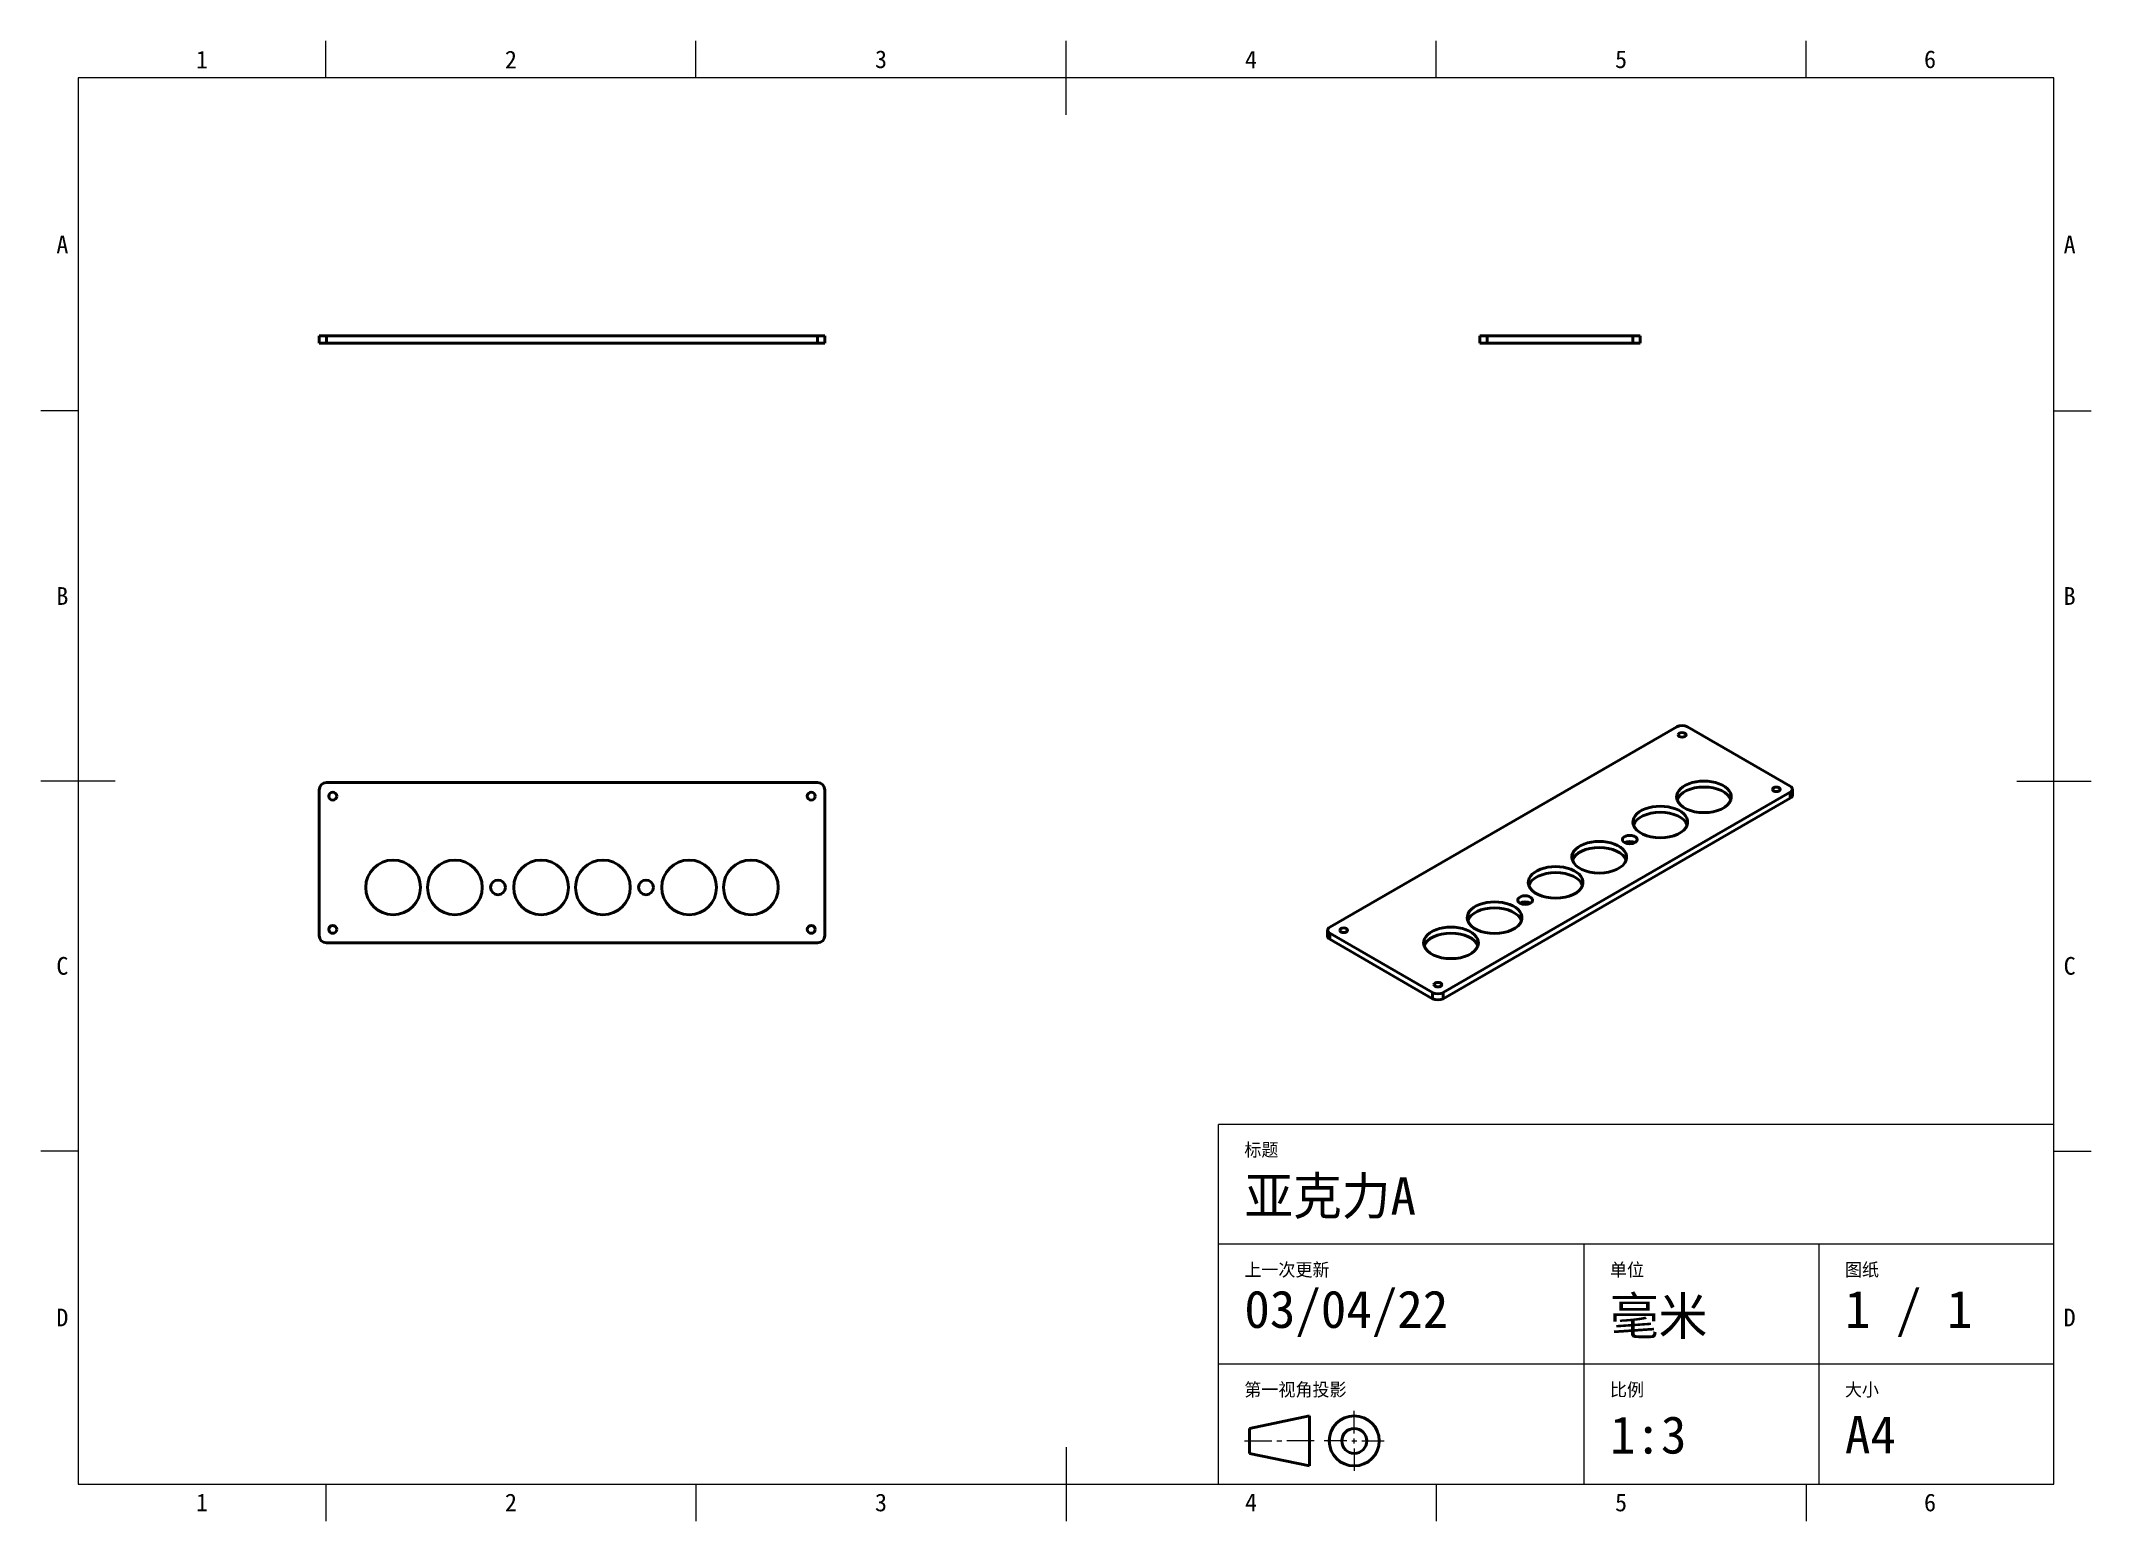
# Model space of a CAD drawing. Header units: millimetres. Extents: x 15 to 292, y 5 to 205.
import ezdxf

# ---------------------------------------------------------------- set-up
doc = ezdxf.new("R2010")
doc.units = ezdxf.units.MM
doc.layers.add('几何', color=7, linetype='Continuous')
doc.layers.add('边界', color=7, linetype='Continuous')
doc.styles.add('Shapr0', font='txt', dxfattribs={"height": 2.3925})
doc.styles.add('Shapr1', font='txt', dxfattribs={"height": 2.3925})

msp = doc.modelspace()

# ---------------------------------------------------------------- linework, layer by layer
at = {"layer": '几何', "linetype": 'Continuous', "lineweight": 40}
for p, q in [((52.58, 165.15), (53.58, 165.15)), ((52.58, 165.15), (52.58, 164.15)), ((52.58, 164.15), (53.58, 164.15)), ((119.92, 165.15), (53.58, 165.15)), ((53.58, 165.15), (53.58, 164.15)), ((119.92, 164.15), (53.58, 164.15)), ((119.92, 165.15), (120.92, 165.15)), ((119.92, 165.15), (119.92, 164.15)), ((119.92, 164.15), (120.92, 164.15)), ((120.92, 165.15), (120.92, 164.15)), ((209.42, 165.15), (210.42, 165.15)), ((209.42, 165.15), (209.42, 164.15)), ((209.42, 164.15), (210.42, 164.15)), ((230.08, 165.15), (210.42, 165.15)), ((210.42, 165.15), (210.42, 164.15)), ((230.08, 164.15), (210.42, 164.15)), ((230.08, 165.15), (231.08, 165.15)), ((230.08, 165.15), (230.08, 164.15)), ((230.08, 164.15), (231.08, 164.15)), ((231.08, 165.15), (231.08, 164.15)), ((189.14, 85.24), (236.04, 112.32)), ((251.36, 104.29), (237.46, 112.32)), ((52.58, 84.12), (52.58, 103.78)), ((53.58, 104.78), (119.92, 104.78)), ((120.92, 84.12), (120.92, 103.78)), ((251.36, 103.48), (204.46, 76.4)), ((251.36, 102.66), (204.46, 75.58)), ((251.36, 103.48), (251.36, 102.66)), ((251.66, 103.07), (251.66, 103.88)), ((119.92, 83.12), (53.58, 83.12)), ((188.84, 84.83), (188.84, 84.02)), ((189.14, 84.42), (189.14, 83.61)), ((203.04, 76.4), (189.14, 84.42)), ((203.04, 75.58), (189.14, 83.61)), ((203.04, 76.4), (203.04, 75.58)), ((204.46, 76.4), (204.46, 75.58))]:
    msp.add_line(p, q, dxfattribs=at)
for centre, radius in [((54.42, 102.95), 0.533), ((119.08, 102.95), 0.533), ((62.58, 90.62), 3.7), ((70.92, 90.62), 3.7), ((82.58, 90.62), 3.7), ((90.92, 90.62), 3.7), ((102.58, 90.62), 3.7), ((110.92, 90.62), 3.7), ((76.75, 90.62), 1), ((96.75, 90.62), 1), ((54.42, 84.95), 0.533), ((119.08, 84.95), 0.533)]:
    msp.add_circle(centre, radius, dxfattribs=at)
for centre, start, end in [((53.58, 103.78), 90, 180), ((119.92, 103.78), 0, 90), ((53.58, 84.12), 180, 270), ((119.92, 84.12), 270, 0)]:
    msp.add_arc(centre, 1, start, end, dxfattribs=at)
for centre, major_axis, start_param, end_param in [((236.75, 111.91), (-1, 0), 3.926991, 5.497787), ((239.7, 102.86), (-3.7, 0), 2.9493, 6.475478), ((239.7, 102.05), (-3.7, 0), 3.333885, 6.090893), ((250.66, 103.88), (-1, 0), 3.141593, 3.926991), ((250.66, 103.88), (-1, 0), 2.356194, 3.141593), ((250.66, 103.07), (-1, 0), 2.356194, 3.141593), ((233.8, 99.46), (-3.7, 0), 2.9493, 6.475478), ((233.8, 98.64), (-3.7, 0), 3.333885, 6.090893), ((239.7, 102.86), (-3.7, 0), 0.192293, 2.9493), ((225.55, 94.7), (-3.7, 0), 2.9493, 6.475478), ((229.68, 97.08), (-1, 0), 2.356194, 7.068583), ((233.8, 99.46), (-3.7, 0), 0.192293, 2.9493), ((225.55, 93.88), (-3.7, 0), 3.333885, 6.090893), ((225.55, 94.7), (-3.7, 0), 0.192293, 2.9493), ((229.68, 96.26), (-1, 0), 3.926991, 5.497787), ((229.68, 97.08), (-1, 0), 0.785398, 2.356194), ((219.66, 91.3), (-3.7, 0), 2.9493, 6.475478), ((219.66, 90.48), (-3.7, 0), 3.333885, 6.090893), ((211.41, 86.53), (-3.7, 0), 2.9493, 6.475478), ((215.54, 88.91), (-1, 0), 2.356194, 7.068583), ((215.54, 88.1), (-1, 0), 3.926991, 5.497787), ((219.66, 91.3), (-3.7, 0), 0.192293, 2.9493), ((211.41, 85.72), (-3.7, 0), 3.333885, 6.090893), ((211.41, 86.53), (-3.7, 0), 0.192293, 2.9493), ((215.54, 88.91), (-1, 0), 0.785398, 2.356194), ((189.84, 84.83), (-1, 0), 5.497787, 6.283185), ((189.84, 84.83), (-1, 0), 0, 0.785398), ((189.84, 84.02), (-1, 0), 0, 0.785398), ((205.52, 83.13), (-3.7, 0), 2.9493, 6.475478), ((205.52, 82.31), (-3.7, 0), 3.333885, 6.090893), ((205.52, 83.13), (-3.7, 0), 0.192293, 2.9493), ((203.75, 76.8), (-1, 0), 0.785398, 2.356194), ((203.75, 75.99), (-1, 0), 0.785398, 2.356194)]:
    msp.add_ellipse(centre, major_axis=major_axis, ratio=0.57735, start_param=start_param, end_param=end_param, dxfattribs=at)
for centre in [(236.75, 111.23), (249.48, 103.88), (191.02, 84.83), (203.75, 77.48)]:
    msp.add_ellipse(centre, major_axis=(-0.533, 0), ratio=0.57735, dxfattribs=at)
at = {"layer": '边界', "linetype": 'Continuous', "lineweight": 15}
for p, q in [((53.5, 200), (53.5, 205)), ((103.5, 200), (103.5, 205)), ((153.5, 195), (153.5, 205)), ((203.5, 200), (203.5, 205)), ((253.5, 200), (253.5, 205)), ((287, 200), (20, 200)), ((20, 200), (20, 10)), ((287, 10), (287, 200)), ((20, 155), (15, 155)), ((287, 155), (292, 155)), ((25, 105), (15, 105)), ((282, 105), (292, 105)), ((287, 58.6), (174.1, 58.6)), ((174.1, 10), (174.1, 58.6)), ((20, 55), (15, 55)), ((287, 55), (292, 55)), ((287, 42.4), (174.1, 42.4)), ((223.5, 10), (223.5, 42.4)), ((255.25, 10), (255.25, 42.4)), ((287, 26.2), (174.1, 26.2)), ((192.45, 16.84), (192.45, 19.88)), ((153.5, 15), (153.5, 5)), ((177.6, 15.82), (181.31, 15.82)), ((181.99, 15.82), (182.66, 15.82)), ((187.05, 15.82), (183.34, 15.82)), ((191.44, 15.82), (188.4, 15.82)), ((192.11, 15.82), (192.79, 15.82)), ((192.45, 15.49), (192.45, 16.16)), ((192.45, 14.81), (192.45, 11.77)), ((193.46, 15.82), (196.5, 15.82)), ((20, 10), (287, 10)), ((53.5, 10), (53.5, 5)), ((103.5, 10), (103.5, 5)), ((203.5, 10), (203.5, 5)), ((253.5, 10), (253.5, 5))]:
    msp.add_line(p, q, dxfattribs=at)
at = {"layer": '边界', "linetype": 'Continuous', "lineweight": 40}
for p, q in [((178.28, 17.51), (186.38, 19.2)), ((178.28, 17.51), (178.28, 14.14)), ((186.38, 19.2), (186.38, 12.45)), ((178.28, 14.14), (186.38, 12.45))]:
    msp.add_line(p, q, dxfattribs=at)
for radius in [3.38, 1.69]:
    msp.add_circle((192.45, 15.82), radius, dxfattribs=at)

# ---------------------------------------------------------------- texts
at = {"layer": '边界', "linetype": 'Continuous', "lineweight": 15, "char_height": 2.39, "width": 2.3925, "style": 'Shapr0'}
for s, insert, attachment_point in [('1', (36.75, 201.3), 8), ('2', (78.5, 201.3), 8), ('3', (128.5, 201.3), 8), ('4', (178.5, 201.3), 8), ('5', (228.5, 201.3), 8), ('6', (270.25, 201.3), 8), ('A', (18.7, 177.5), 6), ('A', (288.3, 177.5), 4), ('B', (18.7, 130), 6), ('B', (288.3, 130), 4), ('C', (18.7, 80), 6), ('C', (288.3, 80), 4), ('D', (18.7, 32.5), 6), ('D', (288.3, 32.5), 4), ('1', (36.75, 8.7), 2), ('2', (78.5, 8.7), 2), ('3', (128.5, 8.7), 2), ('4', (178.5, 8.7), 2), ('5', (228.5, 8.7), 2), ('6', (270.25, 8.7), 2)]:
    msp.add_mtext(s, dxfattribs=dict(at, insert=insert, attachment_point=attachment_point))
at = {"layer": '边界', "linetype": 'Continuous', "lineweight": 15, "attachment_point": 7, "style": 'Shapr1'}
for s, insert, char_height in [('标题', (177.6, 54.08), 1.77), ('亚克力A', (177.6, 45.81), 5.063), ('上一次更新', (177.6, 37.87), 1.77), ('单位', (227, 37.87), 1.77), ('图纸', (258.75, 37.88), 1.77), ('03/04/22', (177.6, 29.86), 5.063), ('毫米', (227, 29.61), 5.063), ('1 / 1', (258.75, 29.86), 5.063), ('第一视角投影', (177.6, 21.66), 1.77), ('比例', (227, 21.67), 1.77), ('大小', (258.75, 21.67), 1.77), ('1:3', (227, 14.03), 5.063), ('A4', (258.75, 14.14), 5.063)]:
    msp.add_mtext(s, dxfattribs=dict(at, insert=insert, char_height=char_height))

doc.saveas('drawing.dxf')
